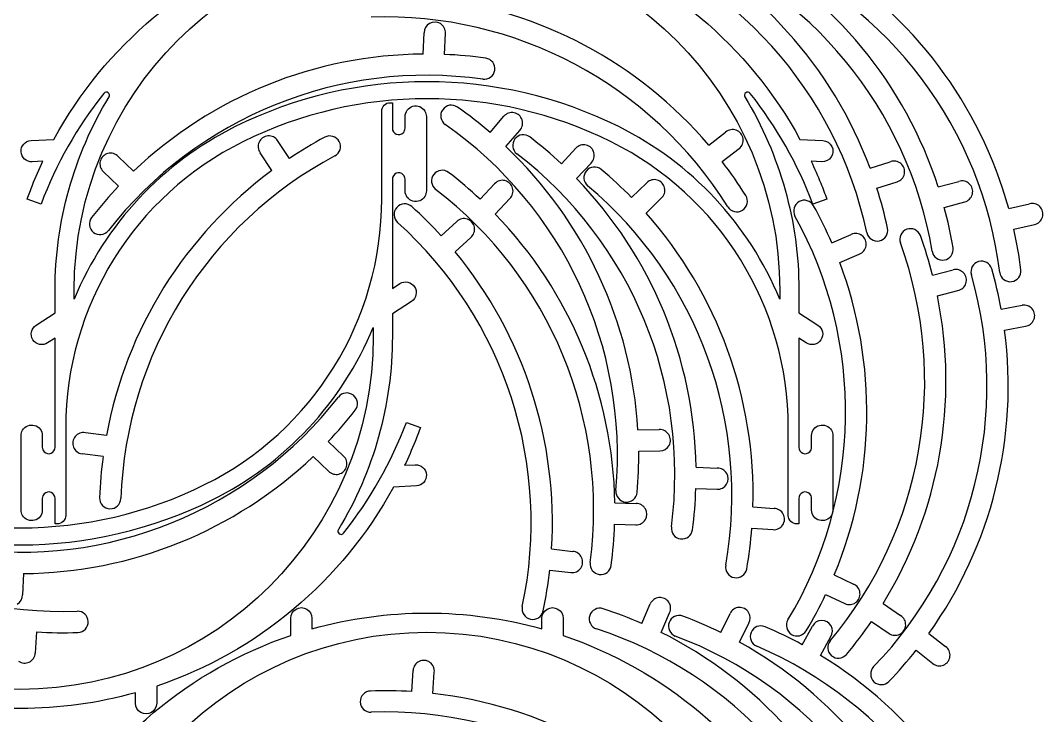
# Model space of a CAD drawing. Extents: x 3 to 3398, y -5 to 2267.
# Drawn here: x 2716 to 3398, y 337 to 800 of the extents above; entities that cross this region are included whole.
import ezdxf

# ---------------------------------------------------------------- set-up
doc = ezdxf.new("R2010")
doc.units = 0
doc.layers.add('Capa_1', color=7, linetype='CONTINUOUS')

msp = doc.modelspace()

# ---------------------------------------------------------------- linework, layer by layer
at = {"layer": 'Capa_1', "color": 7}
for points in [[(2984.586946, 777.524267), (2985.187358, 791.684768)], [(2998.762468, 777.278115), (2999.362881, 791.438616)], [(2962.542804, 745.1028), (2963.96013, 745.1028), (2963.96013, 735.181512)], [(2956.873516, 680.882031), (2956.873516, 735.181512)], [(3029.156462, 725.284075), (3038.374788, 736.049888)], [(3039.691657, 715.796419), (3048.909981, 726.562234)], [(3175.003367, 716.843515), (3186.236878, 725.485766)], [(2895.264222, 707.983947), (2887.426633, 719.792947)], [(2883.651299, 699.850925), (2875.81371, 711.659925)], [(3076.649496, 704.428928), (3086.328646, 714.782396)], [(3183.926654, 705.826211), (3195.160165, 714.468463)], [(2730.835312, 706.067799), (2723.758575, 705.693852)], [(2791.408179, 699.474979), (2781.139567, 709.24411)], [(3086.760818, 694.490763), (3096.439967, 704.844234)], [(3250.318731, 705.694221), (3243.242009, 706.068196)], [(3282.549387, 701.466957), (3296.061259, 705.74593)], [(2781.382155, 689.450768), (2771.113547, 699.219899)], [(2963.96013, 694.079178), (2963.96013, 621.273827)], [(3022.479106, 680.74359), (3032.158256, 691.097059)], [(3123.541371, 681.841991), (3133.66292, 691.763406)], [(3287.166394, 688.062134), (3300.678266, 692.341107)], [(3328.040245, 688.90083), (3341.725903, 692.586351)], [(2729.687626, 677.491396), (2720.35365, 680.854164)], [(3032.590428, 670.805425), (3042.269577, 681.158896)], [(3133.209572, 671.472235), (3143.331121, 681.393653)], [(3253.72365, 680.854533), (3244.389672, 677.491764)], [(3332.068148, 675.307374), (3345.753805, 678.992895)], [(3374.988849, 674.593732), (3388.822241, 677.678785)], [(2996.462324, 656.399955), (3006.92396, 665.96209)], [(3378.419979, 660.83752), (3392.253371, 663.922573)], [(3005.762737, 645.699101), (3016.224372, 655.261238)], [(3257.026708, 651.671743), (3270.031506, 657.306944)], [(3262.336564, 638.525969), (3275.341362, 644.161172)], [(3324.229565, 630.123862), (3337.955792, 633.655285)], [(3222.314132, 620.209244), (3222.314132, 614.128844)], [(3235.070038, 620.208479), (3235.070038, 605.01115), (3235.07154, 605.036662), (3247.740535, 596.801364)], [(3327.417595, 616.309289), (3341.143822, 619.840716)], [(2976.630421, 612.60548), (2963.961414, 604.370183), (2963.959914, 604.395695)], [(3370.018821, 607.46977), (3383.957951, 610.035098)], [(2726.33676, 596.800996), (2739.005767, 605.036293), (2739.007267, 605.010781)], [(3372.23543, 593.466463), (3386.174561, 596.031794)], [(2739.007051, 515.327298), (2739.007051, 588.132649)], [(3240.015786, 584.917764), (3235.070038, 588.132649)], [(3240.015984, 584.918161), (3240.015786, 584.917764)], [(2746.093665, 528.524444), (2746.093665, 474.224964)], [(2973.279555, 531.91508), (2982.613531, 528.552312)], [(3127.744177, 526.967181), (3141.916695, 527.108694)], [(2773.242614, 523.160095), (2759.192983, 525.027749)], [(2921.175956, 519.251215), (2931.444565, 509.482084)], [(3128.240252, 512.798203), (3142.412769, 512.939716)], [(2771.023475, 509.157189), (2756.973844, 511.024845)], [(2911.149933, 509.227004), (2921.418545, 499.457874)], [(2972.131869, 503.338677), (2979.208606, 503.712624)], [(3166.492916, 502.000452), (3180.658117, 501.523634)], [(2979.956641, 489.559153), (2964.703847, 488.753036)], [(3166.370476, 487.823321), (3180.535678, 487.346503)], [(3112.322525, 478.315114), (3126.487727, 477.838296)], [(3235.070038, 481.311578), (3235.070038, 474.224964), (3235.070038, 464.303676), (3233.652715, 464.303676)], [(2740.424377, 464.303676), (2739.007051, 464.303676), (2739.007051, 474.224964)], [(3204.469473, 475.687267), (3218.600394, 474.593025)], [(3227.983423, 469.972996), (3227.983423, 474.224964)], [(3112.200086, 464.137983), (3126.365287, 463.661165)], [(3203.728752, 461.52897), (3217.859673, 460.434728)], [(3070.146431, 447.546465), (3084.230555, 445.959728)], [(2717.971166, 431.177716), (2717.370754, 417.017215)], [(3068.912044, 433.422644), (3082.996168, 431.835907)], [(3258.700355, 430.20769), (3271.500565, 424.122058)], [(3252.934953, 417.255232), (3265.735163, 411.1696)], [(3130.287239, 397.94806), (3135.955148, 410.938636)], [(3291.237995, 411.124583), (3302.928611, 403.111482)], [(3143.136018, 391.955162), (3148.803926, 404.94574)], [(3182.938197, 391.870442), (3189.167353, 404.601423)], [(2896.182643, 389.875377), (2896.182643, 401.347925)], [(2910.355874, 401.347925), (2910.355874, 394.261311)], [(3077.894888, 401.347925), (3077.894888, 389.875377)], [(3195.513341, 385.322792), (3201.742495, 398.053775)], [(3237.323111, 383.73336), (3244.101656, 396.180511)], [(3283.517364, 399.233499), (3295.20798, 391.220397)], [(2726.706506, 392.250521), (2725.823452, 378.104834)], [(3249.600682, 376.643421), (3256.379225, 389.090575)], [(3321.831, 391.305338), (3332.934173, 382.49626)], [(3313.299696, 379.981784), (3324.402868, 371.172706)], [(2976.917631, 352.485768), (2977.800685, 366.631455)], [(2991.041226, 351.248827), (2991.924278, 365.394516)], [(2806.784538, 356.122006), (2806.784538, 344.649458)], [(2792.611307, 344.649458), (2792.611307, 351.736072)]]:
    msp.add_lwpolyline(points, dxfattribs=at)
msp.add_lwpolyline([(3114.912554, 729.128662)], close=True, dxfattribs=at)
for points in [[(2738.263334, 720.65344), (2772.383616, 783.123167), (2828.757527, 830.469688), (2896.182643, 853.28447)], [(2751.762959, 620.209244), (2751.78766, 750.130895), (2857.116893, 855.440105), (2987.038546, 855.440105)], [(2987.038546, 855.440105), (3116.960199, 855.440105), (3222.289432, 750.130895), (3222.314132, 620.209244)], [(3077.894888, 853.28447), (3145.319854, 830.469727), (3201.693665, 783.123351), (3235.813962, 720.653808)], [(3280.335562, 658.471309), (3260.332683, 752.577446), (3191.644236, 828.863695), (3100.144493, 858.593765)], [(3282.549387, 701.466957), (3257.418464, 768.904696), (3207.577429, 824.258774), (3143.136018, 856.30119)], [(3323.953083, 646.042669), (3308.074094, 740.931752), (3242.778583, 820.141541), (3152.662735, 853.834478)], [(3328.040245, 688.90083), (3305.874834, 757.370578), (3258.495747, 814.846007), (3195.513341, 849.668821)], [(3369.036129, 631.954643), (3357.311258, 727.446043), (3295.532976, 809.428592), (3206.972563, 847.020259)], [(3374.988849, 674.593732), (3355.831142, 743.965154), (3311.004193, 803.452525), (3249.600682, 840.98945)], [(3175.003367, 716.843515), (3128.322959, 771.618978), (3062.555496, 806.588158), (2991.041226, 814.65792)], [(3187.628429, 675.683648), (3136.645677, 757.273103), (3046.008217, 805.465896), (2949.8583, 802.108268)], [(2995.980375, 797.786938), (2993.783596, 799.131684), (2991.030373, 799.179492), (2988.788231, 797.911827)], [(2988.788231, 797.911827), (2986.546088, 796.644161), (2985.167639, 794.260383), (2985.187358, 791.684768)], [(2999.362881, 791.438616), (2999.47201, 794.011994), (2998.177154, 796.442193), (2995.980375, 797.786938)], [(3024.232466, 760.738574), (2928.960236, 774.128211), (2833.781779, 735.673618), (2774.549895, 659.860267)], [(2984.586946, 777.524267), (2912.620918, 776.973989), (2843.558462, 749.070946), (2791.408179, 699.474979)], [(3026.204974, 774.77393), (3017.103479, 776.053057), (3007.945158, 776.888773), (2998.762468, 777.278115)], [(3032.23501, 766.770193), (3032.779627, 770.645407), (3030.080081, 774.228546), (3026.204974, 774.77393)], [(3114.912554, 729.128662), (3034.34852, 769.099614), (2939.728568, 769.099614), (2859.164535, 729.128662)], [(3024.232466, 760.738574), (3028.107788, 760.194723), (3031.690393, 762.894978), (3032.23501, 766.770193)], [(3109.873178, 718.971503), (3032.484083, 757.367243), (2941.592998, 757.367243), (2864.203902, 718.971503)], [(2771.523583, 751.325893), (2753.842485, 729.026946), (2739.729211, 704.119029), (2729.687626, 677.491396)], [(2774.403947, 751.750214), (2773.482402, 752.391518), (2772.221045, 752.205701), (2771.523583, 751.325893)], [(2775.006861, 748.901874), (2775.589517, 749.861576), (2775.325492, 751.108909), (2774.403947, 751.750214)], [(3199.673371, 751.750606), (3198.751821, 751.109309), (3198.487786, 749.861978), (3199.070434, 748.902271)], [(3202.553732, 751.326262), (3201.856277, 752.206076), (3200.594921, 752.391903), (3199.673371, 751.750606)], [(3244.389672, 677.491764), (3234.348093, 704.119397), (3220.234824, 729.027313), (3202.553732, 751.326262)], [(2739.007267, 620.208111), (2739.007274, 665.591673), (2751.459112, 710.105338), (2775.006861, 748.901874)], [(2958.534002, 743.442292), (2959.5972, 744.505497), (2961.03921, 745.102799), (2962.542804, 745.1028)], [(3007.37843, 742.168381), (3004.172406, 744.41233), (2999.754388, 743.632874), (2997.509805, 740.427293)], [(3199.070434, 748.902271), (3222.618192, 710.105727), (3235.070033, 665.592052), (3235.070038, 620.208479)], [(2956.873516, 739.43348), (2956.873508, 740.937074), (2957.470803, 742.379088), (2958.534002, 743.442292)], [(2956.873516, 735.181512), (2956.873516, 735.181512), (2956.873516, 739.43348), (2956.873516, 739.43348)], [(2972.464067, 735.890173), (2972.464087, 739.08077), (2974.596279, 741.877942), (2977.672819, 742.723409)], [(2977.672819, 742.723409), (2980.749358, 743.568877), (2984.011548, 742.254142), (2985.642053, 739.511632)], [(2985.642053, 739.511632), (2986.293465, 738.415957), (2986.637287, 737.164865), (2986.637296, 735.890173)], [(2997.509805, 740.427293), (2995.265223, 737.221713), (2996.043805, 732.803541), (2999.248941, 730.558325)], [(3029.156462, 725.284075), (3022.175136, 731.26191), (3014.907206, 736.896668), (3007.37843, 742.168381)], [(3045.178174, 738.38598), (3042.654411, 738.900688), (3040.050002, 738.006407), (3038.374788, 736.049888)], [(3050.523395, 733.572248), (3049.748146, 736.028525), (3047.701938, 737.871273), (3045.178174, 738.38598)], [(2963.96013, 735.181512), (2963.96013, 735.181512), (2963.96013, 728.094898), (2963.96013, 728.094898)], [(2972.464067, 728.094898), (2972.464067, 728.094898), (2972.464067, 735.890173), (2972.464067, 735.890173)], [(2986.637296, 735.890173), (2986.637296, 735.890173), (2986.637296, 686.283902), (2986.637296, 686.283902)], [(3113.056374, 486.497498), (3121.441497, 582.33992), (3078.058349, 675.375381), (2999.248941, 730.558325)], [(3048.909981, 726.562234), (3050.681012, 728.432463), (3051.298644, 731.115971), (3050.523395, 733.572248)], [(2859.164535, 729.128662), (2810.631526, 705.049541), (2772.473584, 664.192075), (2751.762959, 614.128844)], [(2928.52048, 719.157526), (2926.68329, 722.612758), (2922.393195, 723.924825), (2918.937599, 722.088319)], [(2963.96013, 728.094898), (2963.960131, 726.375138), (2964.996089, 724.824718), (2966.58494, 724.166595)], [(2966.58494, 724.166595), (2968.17379, 723.508471), (2970.002636, 723.87225), (2971.218691, 725.088302)], [(2971.218691, 725.088302), (2972.016091, 725.8857), (2972.464066, 726.967205), (2972.464067, 728.094898)], [(3055.628675, 722.247108), (3052.523582, 724.628766), (3048.075769, 724.042763), (3045.693498, 720.938141)], [(3222.314132, 614.128844), (3201.603507, 664.192075), (3163.445564, 705.049542), (3114.912554, 729.128662)], [(3193.321678, 726.730014), (3190.909368, 727.632756), (3188.197238, 727.156445), (3186.236878, 725.485766)], [(3197.849029, 721.140235), (3197.467101, 723.687452), (3195.733988, 725.827273), (3193.321678, 726.730014)], [(2716.313008, 712.396844), (2716.106551, 716.303193), (2719.104344, 719.638003), (2723.01054, 719.847323)], [(2723.01054, 719.847323), (2723.01054, 719.847323), (2738.263334, 720.65344), (2738.263334, 720.65344)], [(2864.203902, 718.971503), (2791.855594, 683.07669), (2746.093656, 609.287774), (2746.093665, 528.524444)], [(2875.066703, 718.814261), (2873.997887, 716.4708), (2874.283848, 713.732051), (2875.81371, 711.659925)], [(2880.958678, 722.94066), (2878.391025, 722.737348), (2876.13552, 721.157722), (2875.066703, 718.814261)], [(2887.426633, 719.792947), (2886.002327, 721.938998), (2883.526331, 723.143973), (2880.958678, 722.94066)], [(2918.937599, 722.088319), (2910.822483, 717.77343), (2902.922024, 713.066412), (2895.264222, 707.983947)], [(2925.591582, 709.574066), (2929.046451, 711.411939), (2930.357669, 715.702294), (2928.52048, 719.157526)], [(3045.693498, 720.938141), (3043.311226, 717.833519), (3043.896349, 713.385591), (3047.0005, 711.002705)], [(3076.649496, 704.428928), (3069.935564, 710.705594), (3062.920337, 716.652012), (3055.628675, 722.247108)], [(3093.227457, 716.819506), (3090.728546, 717.443808), (3088.087608, 716.663981), (3086.328646, 714.782396)], [(3098.357618, 711.7772), (3097.690247, 714.264955), (3095.726367, 716.195203), (3093.227457, 716.819506)], [(3227.983423, 528.524445), (3227.983431, 609.287776), (3182.22149, 683.076692), (3109.873178, 718.971503)], [(3195.160165, 714.468463), (3197.201633, 716.039), (3198.230956, 718.593019), (3197.849029, 721.140235)], [(3235.813962, 720.653808), (3235.813962, 720.653808), (3251.066765, 719.84772), (3251.066765, 719.84772)], [(3251.066765, 719.84772), (3253.595044, 719.714096), (3255.859983, 718.241802), (3257.008401, 715.985437)], [(2723.758575, 705.693852), (2719.852076, 705.490259), (2716.519465, 708.490496), (2716.313008, 712.396844)], [(2774.2236, 711.222188), (2771.730116, 710.576552), (2769.782803, 708.629591), (2769.136717, 706.136224)], [(2781.139567, 709.24411), (2779.36459, 711.110594), (2776.717084, 711.867823), (2774.2236, 711.222188)], [(3127.744177, 526.967181), (3123.428242, 598.805782), (3091.948989, 666.313258), (3039.691657, 715.796419)], [(3150.053829, 462.209959), (3162.61156, 557.595407), (3123.327853, 652.434665), (3047.0005, 711.002705)], [(3096.439967, 704.844234), (3098.290891, 706.635432), (3099.024988, 709.289445), (3098.357618, 711.7772)], [(3257.008401, 715.985437), (3258.15682, 713.729071), (3258.014245, 711.031429), (3256.634384, 708.908687)], [(2723.879813, 690.129323), (2726.034762, 695.512033), (2728.354353, 700.827359), (2730.835312, 706.067799)], [(2769.136717, 706.136224), (2768.490632, 703.642856), (2769.247383, 700.995214), (2771.113547, 699.219899)], [(2925.591582, 709.574066), (2840.644498, 664.406898), (2786.246551, 577.351986), (2782.88892, 481.202069)], [(3103.317775, 700.560127), (3100.319523, 703.07496), (3095.850383, 702.683526), (3093.334957, 699.685772)], [(3199.648039, 683.194372), (3194.777579, 690.988729), (3189.530919, 698.541598), (3183.926654, 705.826211)], [(3243.242009, 706.068196), (3245.520619, 701.255133), (3247.663148, 696.378816), (3249.667045, 691.445052)], [(3256.634384, 708.908687), (3255.254523, 706.785945), (3252.84701, 705.560597), (3250.318731, 705.694221)], [(3303.144351, 704.491997), (3301.186277, 706.165355), (3298.474801, 706.645372), (3296.061259, 705.74593)], [(3305.486852, 697.690877), (3305.999157, 700.215105), (3305.102425, 702.818639), (3303.144351, 704.491997)], [(2883.651299, 699.850925), (2825.753005, 657.105172), (2786.281302, 593.937242), (2773.242614, 523.160095)], [(2966.584979, 698.007412), (2964.996136, 697.349311), (2963.960165, 695.798922), (2963.96013, 694.079178)], [(2971.218691, 697.085688), (2970.002647, 698.30173), (2968.173822, 698.665514), (2966.584979, 698.007412)], [(2972.464067, 694.079178), (2972.464043, 695.206841), (2972.01607, 696.288311), (2971.218691, 697.085688)], [(2991.523107, 697.252803), (2989.140836, 694.148181), (2989.725959, 689.700253), (2992.830109, 687.317368)], [(3001.458284, 698.56177), (2998.353191, 700.943428), (2993.905379, 700.357425), (2991.523107, 697.252803)], [(3022.479106, 680.74359), (3015.765174, 687.020257), (3008.749946, 692.966675), (3001.458284, 698.56177)], [(3093.334957, 699.685772), (3090.819531, 696.688019), (3091.210081, 692.218801), (3094.207338, 689.702782)], [(3123.541371, 681.841991), (3117.107613, 688.405541), (3110.358442, 694.652299), (3103.317775, 700.560127)], [(3300.678266, 692.341107), (3303.133774, 693.118706), (3304.974547, 695.16665), (3305.486852, 697.690877)], [(2720.35365, 680.854164), (2721.47483, 683.966221), (2722.650397, 687.058414), (2723.879813, 690.129323)], [(2781.382155, 689.450768), (2775.047139, 682.791865), (2769.039728, 675.828796), (2763.381215, 668.586238)], [(2972.464067, 686.283902), (2972.464067, 686.283902), (2972.464067, 694.079178), (2972.464067, 694.079178)], [(3039.057066, 693.134168), (3036.558155, 693.758471), (3033.917217, 692.978643), (3032.158256, 691.097059)], [(3044.187227, 688.091862), (3043.519857, 690.579617), (3041.555977, 692.509866), (3039.057066, 693.134168)], [(3166.492916, 502.000452), (3165.314645, 573.958937), (3136.809988, 642.775266), (3086.760818, 694.490763)], [(3186.310396, 436.651709), (3203.016829, 531.39861), (3167.907342, 627.861134), (3094.207338, 689.702782)], [(3140.644022, 693.497655), (3138.174721, 694.230364), (3135.502281, 693.566476), (3133.66292, 691.763406)], [(3145.549358, 688.236374), (3144.991137, 690.750871), (3143.113322, 692.764946), (3140.644022, 693.497655)], [(3249.667045, 691.445052), (3251.089736, 687.942284), (3252.442209, 684.411405), (3253.72365, 680.854533)], [(3348.747557, 691.024651), (3346.864338, 692.781826), (3344.176381, 693.37966), (3341.725903, 692.586351)], [(3350.791168, 684.127826), (3351.413091, 686.627304), (3350.630777, 689.267475), (3348.747557, 691.024651)], [(2977.672791, 679.450617), (2974.596245, 680.2961), (2972.464062, 683.093295), (2972.464067, 686.283902)], [(2985.642053, 682.662387), (2984.011543, 679.919868), (2980.749337, 678.605134), (2977.672791, 679.450617)], [(2986.637296, 686.283902), (2986.637298, 685.009191), (2986.293475, 683.758079), (2985.642053, 682.662387)], [(3095.883439, 438.524622), (3108.44117, 533.910069), (3069.157463, 628.749327), (2992.830109, 687.317368)], [(3042.269577, 681.158896), (3044.1205, 682.950094), (3044.854597, 685.604107), (3044.187227, 688.091862)], [(3143.331121, 681.393653), (3145.258414, 683.10241), (3146.107578, 685.721876), (3145.549358, 688.236374)], [(3197.392854, 673.430394), (3200.711513, 675.504133), (3201.721122, 679.875303), (3199.648039, 683.194372)], [(3294.199119, 661.418132), (3292.288211, 670.408227), (3289.941197, 679.300066), (3287.166394, 688.062134)], [(3345.753805, 678.992895), (3348.240895, 679.662646), (3350.169246, 681.628347), (3350.791168, 684.127826)], [(2838.763278, 490.434973), (2911.111587, 526.329786), (2956.873525, 600.118702), (2956.873516, 680.882031)], [(2976.904301, 675.812482), (2973.995643, 678.430421), (2969.515564, 678.195196), (2966.89705, 675.287055)], [(2996.462324, 656.399955), (2990.26155, 663.184041), (2983.734499, 669.662537), (2976.904301, 675.812482)], [(3187.628429, 675.683648), (3189.702825, 672.365399), (3194.074194, 671.356655), (3197.392854, 673.430394)], [(3235.221231, 679.155359), (3231.79858, 677.258163), (3230.561566, 672.945828), (3232.458085, 669.522802)], [(3244.854335, 676.394118), (3242.956462, 679.816394), (3238.643883, 681.052555), (3235.221231, 679.155359)], [(3257.026708, 651.671743), (3253.372444, 660.104998), (3249.310188, 668.355536), (3244.854335, 676.394118)], [(3395.769092, 675.812291), (3393.964311, 677.649939), (3391.30499, 678.364451), (3388.822241, 677.678785)], [(3397.509922, 668.83289), (3398.240279, 671.302861), (3397.573872, 673.974644), (3395.769092, 675.812291)], [(2966.89705, 675.287055), (2964.278537, 672.378915), (2964.512876, 667.89879), (2967.420498, 665.279701)], [(3112.322525, 478.315114), (3111.144254, 550.273599), (3082.639597, 619.089929), (3032.590428, 670.805425)], [(3204.469473, 475.687267), (3206.431108, 547.628659), (3180.955308, 617.622846), (3133.209572, 671.472235)], [(3227.758304, 400.272489), (3277.309355, 482.739291), (3279.100902, 585.376929), (3232.458085, 669.522802)], [(3337.931984, 648.381968), (3336.415037, 657.44686), (3334.458113, 666.43261), (3332.068148, 675.307374)], [(3392.253371, 663.922573), (3394.767308, 664.483201), (3396.779566, 666.362918), (3397.509922, 668.83289)], [(2763.381215, 668.586238), (2760.972551, 665.502047), (2761.519717, 661.04929), (2764.603432, 658.640016)], [(3050.636095, 409.168429), (3070.63897, 503.274567), (3038.917364, 600.903631), (2967.420498, 665.279701)], [(3013.961334, 667.451645), (3011.519108, 668.270085), (3008.825127, 667.699868), (3006.92396, 665.96209)], [(3018.680065, 662.022375), (3018.209939, 664.554822), (3016.403559, 666.633205), (3013.961334, 667.451645)], [(3016.224372, 655.261238), (3018.210126, 656.901693), (3019.150191, 659.489928), (3018.680065, 662.022375)], [(3316.074485, 656.446042), (3314.73534, 660.123077), (3310.669234, 662.018655), (3306.991934, 660.680237)], [(2764.603432, 658.640016), (2767.687147, 656.230743), (2772.140012, 656.777029), (2774.549895, 659.860267)], [(3277.170425, 656.424201), (3275.127714, 657.993163), (3272.39486, 658.331086), (3270.031506, 657.306944)], [(3279.864476, 649.754457), (3280.244448, 652.301991), (3279.213136, 654.85524), (3277.170425, 656.424201)], [(3280.335562, 658.471309), (3281.149948, 654.643689), (3284.91268, 652.200683), (3288.740461, 653.014313)], [(3288.740461, 653.014313), (3292.568241, 653.827942), (3295.011991, 657.590191), (3294.199119, 661.418132)], [(3306.991934, 660.680237), (3303.314635, 659.341819), (3301.418252, 655.276088), (3302.755943, 651.598524)], [(3324.229565, 630.123862), (3321.939542, 639.024942), (3319.217967, 647.809379), (3316.074485, 656.446042)], [(3383.103765, 633.681964), (3381.983667, 642.804396), (3380.420558, 651.866953), (3378.419979, 660.83752)], [(3255.993995, 386.398337), (3317.835641, 460.098344), (3335.661195, 561.192083), (3302.755943, 651.598524)], [(3275.341362, 644.161172), (3277.753009, 645.065754), (3279.484505, 647.206923), (3279.864476, 649.754457)], [(3332.111951, 640.22425), (3335.971579, 640.87014), (3338.57711, 644.522213), (3337.931984, 648.381968)], [(3070.146431, 447.546465), (3074.61759, 519.375572), (3051.60007, 590.216213), (3005.762737, 645.699101)], [(3323.953083, 646.042669), (3324.599735, 642.18317), (3328.252324, 639.578361), (3332.111951, 640.22425)], [(3258.700355, 430.20769), (3286.313189, 496.667778), (3287.613153, 571.142692), (3262.336564, 638.525969)], [(3354.954686, 639.154148), (3351.192981, 638.075506), (3349.017607, 634.151963), (3350.095505, 630.390045)], [(3363.71975, 634.2967), (3362.640363, 638.058192), (3358.716391, 640.23279), (3354.954686, 639.154148)], [(3284.948037, 369.097821), (3351.780092, 438.304443), (3376.614167, 537.908475), (3350.095505, 630.390045)], [(3344.868727, 631.666638), (3343.096605, 633.535833), (3340.45026, 634.297109), (3337.955792, 633.655285)], [(3346.486232, 624.657567), (3347.260048, 627.114296), (3346.64085, 629.797443), (3344.868727, 631.666638)], [(3370.018821, 607.46977), (3368.355285, 616.508912), (3366.253111, 625.461798), (3363.71975, 634.2967)], [(3369.036129, 631.954643), (3369.513817, 628.07061), (3373.04931, 625.308957), (3376.933437, 625.785877)], [(3376.933437, 625.785877), (3380.817564, 626.262797), (3383.579916, 629.797743), (3383.103765, 633.681964)], [(2963.96013, 621.273827), (2963.96013, 621.273827), (2968.905864, 624.488712), (2968.905864, 624.488712)], [(2968.905864, 624.488712), (2972.18705, 626.614767), (2976.57018, 625.681775), (2978.701047, 622.403712)], [(2978.701047, 622.403712), (2980.831914, 619.125648), (2979.905354, 614.741155), (2976.630421, 612.60548)], [(3341.143822, 619.840716), (3343.667286, 620.356896), (3345.712417, 622.200838), (3346.486232, 624.657567)], [(2739.007267, 605.010781), (2739.007267, 605.010781), (2739.007267, 620.208111), (2739.007267, 620.208111)], [(2751.762959, 614.128844), (2751.762959, 614.128844), (2751.762959, 620.209244), (2751.762959, 620.209244)], [(3291.237995, 411.124583), (3328.907517, 472.446838), (3341.84192, 545.801483), (3327.417595, 616.309289)], [(3390.715327, 607.569073), (3389.07791, 609.557332), (3386.491115, 610.501352), (3383.957951, 610.035098)], [(3391.839963, 600.464244), (3392.783267, 602.86101), (3392.352744, 605.580814), (3390.715327, 607.569073)], [(2963.959914, 604.395695), (2963.959914, 604.395695), (2963.959914, 589.198365), (2963.959914, 589.198365)], [(3386.174561, 596.031794), (3388.727884, 596.370689), (3390.89666, 598.067478), (3391.839963, 600.464244)], [(2724.266134, 587.002764), (2722.135267, 590.280827), (2723.061827, 594.665321), (2726.33676, 596.800996)], [(2843.802646, 480.277814), (2892.335655, 504.356934), (2930.493597, 545.214401), (2951.204221, 595.277632)], [(2951.204221, 595.277632), (2951.204221, 595.277632), (2951.204221, 589.197232), (2951.204221, 589.197232)], [(3247.740535, 596.801364), (3251.011145, 594.663979), (3251.934801, 590.282701), (3249.805395, 587.006891)], [(2715.928635, 353.966371), (2586.006982, 353.966371), (2480.677749, 459.275581), (2480.653049, 589.197232)], [(2951.204221, 589.197232), (2951.179521, 459.275581), (2845.850288, 353.966371), (2715.928635, 353.966371)], [(2734.061317, 584.917764), (2730.780131, 582.791709), (2726.397001, 583.724701), (2724.266134, 587.002764)], [(2739.007051, 588.132649), (2739.007051, 588.132649), (2734.061317, 584.917764), (2734.061317, 584.917764)], [(2963.959914, 589.198365), (2963.959907, 543.814803), (2951.508069, 499.301138), (2927.96032, 460.504602)], [(3235.070038, 588.132649), (3235.070038, 588.132649), (3235.070038, 515.327298), (3235.070038, 515.327298)], [(3249.805395, 587.006891), (3247.675989, 583.73108), (3243.296976, 582.796746), (3240.015984, 584.918161)], [(3321.831, 391.305338), (3363.686386, 449.850522), (3381.706243, 522.12422), (3372.23543, 593.466463)], [(2678.325646, 447.96341), (2773.597876, 434.573773), (2868.776333, 473.028366), (2928.008217, 548.841717)], [(2937.95468, 550.061967), (2934.870965, 552.47124), (2930.4181, 551.924955), (2928.008217, 548.841717)], [(2939.176897, 540.115745), (2941.585561, 543.199937), (2941.038394, 547.652694), (2937.95468, 550.061967)], [(2921.175956, 519.251215), (2927.510973, 525.910118), (2933.518384, 532.873187), (2939.176897, 540.115745)], [(2515.995708, 532.461734), (2566.97846, 450.872279), (2657.61592, 402.679487), (2753.765837, 406.037114)], [(2716.329885, 523.122574), (2716.329883, 524.397285), (2716.673706, 525.648397), (2717.325128, 526.744089)], [(2717.325128, 526.744089), (2718.955638, 529.486608), (2722.217844, 530.801341), (2725.29439, 529.955859)], [(2725.29439, 529.955859), (2728.370936, 529.110376), (2730.503119, 526.313181), (2730.503114, 523.122574)], [(2759.192983, 525.027749), (2756.659904, 525.494461), (2754.072938, 524.550907), (2752.435162, 522.562944)], [(2931.443598, 458.080583), (2949.124696, 480.37953), (2963.23797, 505.287447), (2973.279555, 531.91508)], [(2982.613531, 528.552312), (2981.492351, 525.440255), (2980.316784, 522.348062), (2979.087368, 519.277153)], [(3148.323674, 523.838656), (3146.940401, 526.011381), (3144.487747, 527.263184), (3141.916695, 527.108694)], [(3227.983423, 474.224964), (3227.983423, 474.224964), (3227.983423, 528.524444), (3227.983423, 528.524445)], [(3243.573975, 523.122574), (3243.573971, 526.31318), (3245.706154, 529.110373), (3248.782699, 529.955856)], [(3248.782699, 529.955856), (3251.859244, 530.801338), (3255.121448, 529.486606), (3256.751959, 526.744089)], [(3256.751959, 526.744089), (3257.403381, 525.648397), (3257.747204, 524.397285), (3257.747203, 523.122574)], [(2716.329885, 473.516303), (2716.329885, 473.516303), (2716.329885, 523.122574), (2716.329885, 523.122574)], [(2730.503114, 523.122574), (2730.503114, 523.122574), (2730.503114, 515.327298), (2730.503114, 515.327298)], [(2752.435162, 522.562944), (2750.797386, 520.574981), (2750.366372, 517.855255), (2751.309242, 515.458318)], [(2979.087368, 519.277153), (2976.932419, 513.894443), (2974.612828, 508.579117), (2972.131869, 503.338677)], [(3148.575364, 516.649832), (3149.803297, 518.913979), (3149.706947, 521.665931), (3148.323674, 523.838656)], [(3243.573975, 515.327298), (3243.573975, 515.327298), (3243.573975, 523.122574), (3243.573975, 523.122574)], [(3257.747203, 523.122574), (3257.747203, 523.122574), (3257.747203, 473.516303), (3257.747203, 473.516303)], [(2730.503114, 515.327298), (2730.503138, 514.199635), (2730.951111, 513.118165), (2731.74849, 512.320788)], [(2731.74849, 512.320788), (2732.964534, 511.104746), (2734.793359, 510.740962), (2736.382202, 511.399064)], [(2736.382202, 511.399064), (2737.971044, 512.057165), (2739.007015, 513.607554), (2739.007051, 515.327298)], [(2751.309242, 515.458318), (2752.252113, 513.061382), (2754.420583, 511.364201), (2756.973844, 511.024845)], [(3127.175728, 485.262247), (3127.976766, 494.418213), (3128.332027, 503.607721), (3128.240252, 512.798203)], [(3142.412769, 512.939716), (3144.988331, 512.965417), (3147.347432, 514.385685), (3148.575364, 516.649832)], [(3235.070038, 515.327298), (3235.070072, 513.607553), (3236.106044, 512.057163), (3237.694887, 511.399061)], [(3237.694887, 511.399061), (3239.283731, 510.740959), (3241.112558, 511.104744), (3242.328601, 512.320788)], [(3242.328601, 512.320788), (3243.125979, 513.118165), (3243.573952, 514.199635), (3243.573975, 515.327298)], [(2717.971166, 431.177716), (2789.937194, 431.727994), (2858.99965, 459.631038), (2911.149933, 509.227004)], [(2771.023475, 509.157189), (2769.812343, 500.046394), (2769.045035, 490.882086), (2768.724271, 481.696742)], [(2933.421394, 502.56576), (2934.06748, 505.059127), (2933.310729, 507.70677), (2931.444565, 509.482084)], [(2921.418545, 499.457874), (2923.193522, 497.59139), (2925.841028, 496.834161), (2928.334512, 497.479796)], [(2928.334512, 497.479796), (2930.827996, 498.125431), (2932.775309, 500.072392), (2933.421394, 502.56576)], [(2979.208606, 503.712624), (2983.115105, 503.916217), (2986.447716, 500.91598), (2986.654173, 497.009632)], [(3186.916362, 497.977239), (3185.629178, 500.208234), (3183.233462, 501.565828), (3180.658117, 501.523634)], [(2986.654173, 497.009632), (2986.86063, 493.103283), (2983.862837, 489.768473), (2979.956641, 489.559153)], [(3186.854241, 490.784279), (3188.179765, 492.992709), (3188.203545, 495.746244), (3186.916362, 497.977239)], [(2593.094003, 490.434973), (2670.483098, 452.039233), (2761.374183, 452.039233), (2838.763278, 490.434973)], [(2736.382241, 485.239881), (2734.793391, 485.898005), (2732.964545, 485.534226), (2731.74849, 484.318174)], [(2739.007051, 481.311578), (2739.00705, 483.031338), (2737.971091, 484.581758), (2736.382241, 485.239881)], [(2964.703847, 488.753036), (2930.583565, 426.283309), (2874.209654, 378.936788), (2806.784538, 356.122006)], [(3113.056374, 486.497498), (3112.716087, 482.599024), (3115.600141, 479.162649), (3119.498547, 478.821592)], [(3119.498547, 478.821592), (3123.396954, 478.480534), (3126.833899, 481.363908), (3127.175728, 485.262247)], [(3164.105864, 460.360007), (3165.305518, 469.472318), (3166.061282, 478.637583), (3166.370476, 487.823321)], [(3180.535678, 487.346503), (3183.109909, 487.259834), (3185.528716, 488.575848), (3186.854241, 490.784279)], [(3237.694848, 485.239884), (3236.105997, 484.581761), (3235.070038, 483.031339), (3235.070038, 481.311578)], [(3242.328601, 484.318174), (3241.112547, 485.534228), (3239.2837, 485.898008), (3237.694848, 485.239884)], [(2588.054627, 480.277814), (2668.618661, 440.306862), (2763.238613, 440.306862), (2843.802646, 480.277814)], [(2731.74849, 484.318174), (2730.95109, 483.520775), (2730.503115, 482.439271), (2730.503114, 481.311578)], [(2730.503114, 481.311578), (2730.503114, 481.311578), (2730.503114, 473.516303), (2730.503114, 473.516303)], [(2739.007051, 474.224964), (2739.007051, 474.224964), (2739.007051, 481.311578), (2739.007051, 481.311578)], [(2768.724271, 481.696742), (2768.588463, 477.785802), (2771.648395, 474.505062), (2775.559308, 474.368481)], [(2775.559308, 474.368481), (2779.470221, 474.2319), (2782.751566, 477.291183), (2782.88892, 481.202069)], [(3132.745971, 474.291902), (3131.458788, 476.522897), (3129.063071, 477.880491), (3126.487727, 477.838296)], [(3243.573975, 481.311578), (3243.573974, 482.43927), (3243.126, 483.520775), (3242.328601, 484.318174)], [(3243.573975, 473.516303), (3243.573975, 473.516303), (3243.573975, 481.311578), (3243.573975, 481.311578)], [(2717.325128, 469.894844), (2716.673716, 470.990519), (2716.329894, 472.241611), (2716.329885, 473.516303)], [(2730.503114, 473.516303), (2730.503094, 470.325706), (2728.370901, 467.528534), (2725.294362, 466.683066)], [(2746.093665, 474.224964), (2746.093665, 474.224964), (2746.093665, 469.972996), (2746.093665, 469.972996)], [(3132.68385, 467.098941), (3134.009374, 469.307372), (3134.033155, 472.060907), (3132.745971, 474.291902)], [(3224.69799, 470.777025), (3223.509347, 473.062043), (3221.175128, 474.522845), (3218.600394, 474.593025)], [(3248.782726, 466.68307), (3245.706188, 467.528537), (3243.573996, 470.325707), (3243.573975, 473.516303)], [(3257.747203, 473.516303), (3257.747194, 472.24161), (3257.403371, 470.990519), (3256.751959, 469.894844)], [(2725.294362, 466.683066), (2722.217823, 465.837599), (2718.955633, 467.152334), (2717.325128, 469.894844)], [(2744.433179, 465.964184), (2743.369981, 464.900979), (2741.927971, 464.303677), (2740.424377, 464.303676)], [(2746.093665, 469.972996), (2746.093673, 468.469402), (2745.496378, 467.027388), (2744.433179, 465.964184)], [(3109.935473, 436.674669), (3111.135128, 445.78698), (3111.890891, 454.952245), (3112.200086, 464.137983)], [(3126.365287, 463.661165), (3128.939519, 463.574497), (3131.358326, 464.890511), (3132.68385, 467.098941)], [(3224.322176, 463.593621), (3225.742769, 465.742131), (3225.886634, 468.492008), (3224.69799, 470.777025)], [(3229.64391, 465.964183), (3228.580711, 467.027387), (3227.983416, 468.469401), (3227.983423, 469.972996)], [(3233.652715, 464.303676), (3232.14912, 464.303676), (3230.70711, 464.900978), (3229.64391, 465.964183)], [(3256.751959, 469.894844), (3255.121453, 467.152336), (3251.859264, 465.837603), (3248.782726, 466.68307)], [(2927.96032, 460.504602), (2927.377664, 459.5449), (2927.641689, 458.297567), (2928.563234, 457.656262)], [(2928.563234, 457.656262), (2929.484778, 457.014958), (2930.746136, 457.200775), (2931.443598, 458.080583)], [(3150.053829, 462.209959), (3149.543818, 458.330039), (3152.275234, 454.771134), (3156.155053, 454.260355)], [(3156.155053, 454.260355), (3160.034873, 453.749576), (3163.594318, 456.480288), (3164.105864, 460.360007)], [(3200.268362, 434.190576), (3201.864348, 443.241886), (3203.019176, 452.365462), (3203.728752, 461.52897)], [(3217.859673, 460.434728), (3220.427674, 460.235856), (3222.901583, 461.445111), (3224.322176, 463.593621)], [(3090.191261, 441.933249), (3089.083087, 444.258358), (3086.801271, 445.799733), (3084.230555, 445.959728)], [(3089.564978, 434.767336), (3091.059687, 436.86496), (3091.299434, 439.60814), (3090.191261, 441.933249)], [(3095.883439, 438.524622), (3095.373427, 434.644701), (3098.104843, 431.085797), (3101.984663, 430.575018)], [(3064.499666, 406.221669), (3066.410566, 415.211766), (3067.883098, 424.289481), (3068.912044, 433.422644)], [(3082.996168, 431.835907), (3085.555665, 431.547533), (3088.070268, 432.669713), (3089.564978, 434.767336)], [(3101.984663, 430.575018), (3105.864482, 430.064239), (3109.423927, 432.794951), (3109.935473, 436.674669)], [(3186.310396, 436.651709), (3185.63163, 432.797728), (3188.205209, 429.123068), (3192.059056, 428.44354)], [(3192.059056, 428.44354), (3195.912903, 427.764012), (3199.588072, 430.336864), (3200.268362, 434.190576)], [(3275.82563, 418.374333), (3275.534812, 420.933552), (3273.879136, 423.133837), (3271.500565, 424.122058)], [(2713.769881, 410.790157), (2716.012024, 412.057822), (2717.390473, 414.4416), (2717.370754, 417.017215)], [(3239.907197, 392.972736), (3244.640877, 400.850911), (3248.988598, 408.95465), (3252.934953, 417.255232)], [(3272.900474, 411.802727), (3274.996669, 413.299439), (3276.116447, 415.815113), (3275.82563, 418.374333)], [(3141.778252, 415.16177), (3139.214279, 414.91611), (3136.985133, 413.299449), (3135.955148, 410.938636)], [(3148.297311, 412.121166), (3146.83779, 414.243454), (3144.342225, 415.40743), (3141.778252, 415.16177)], [(3148.803926, 404.94574), (3149.950769, 407.252048), (3149.756831, 409.998877), (3148.297311, 412.121166)], [(3265.735163, 411.1696), (3268.061329, 410.063648), (3270.80428, 410.306015), (3272.900474, 411.802727)], [(2761.094066, 399.202043), (2760.957503, 403.112957), (2757.676778, 406.172904), (2753.765837, 406.037114)], [(2896.182643, 401.347925), (2896.182643, 403.879729), (2897.533344, 406.219212), (2899.725951, 407.485114)], [(2899.725951, 407.485114), (2901.918557, 408.751016), (2904.61996, 408.751016), (2906.812566, 407.485114)], [(2906.812566, 407.485114), (2909.005173, 406.219212), (2910.355874, 403.879729), (2910.355874, 401.347925)], [(2910.355874, 394.261311), (2960.506639, 408.353545), (3013.570895, 408.353545), (3063.72166, 394.261311)], [(3050.636095, 409.168429), (3049.82324, 405.340484), (3052.267008, 401.578246), (3056.094792, 400.764635)], [(3056.094792, 400.764635), (3059.922576, 399.951023), (3063.685298, 402.394046), (3064.499666, 406.221669)], [(3063.72166, 401.347925), (3063.72166, 403.879728), (3065.072361, 406.219211), (3067.264967, 407.485113)], [(3067.264967, 407.485113), (3069.457573, 408.751014), (3072.158975, 408.751014), (3074.351581, 407.485113)], [(3074.351581, 407.485113), (3076.544187, 406.219211), (3077.894888, 403.879728), (3077.894888, 401.347925)], [(3095.595941, 403.177005), (3094.386657, 399.455241), (3096.422968, 395.457757), (3100.144493, 394.247737)], [(3104.524309, 407.727322), (3100.802306, 408.935869), (3096.805225, 406.898769), (3095.595941, 403.177005)], [(3130.287239, 397.94806), (3121.863213, 401.62355), (3113.265414, 404.887159), (3104.524309, 407.727322)], [(3157.626354, 402.76416), (3153.960609, 404.133909), (3149.878476, 402.273097), (3148.508002, 398.607623)], [(3182.938197, 391.870442), (3174.682512, 395.909885), (3166.235252, 399.545418), (3157.626354, 402.76416)], [(3195.169125, 408.566537), (3192.596877, 408.43295), (3190.299334, 406.915062), (3189.167353, 404.601423)], [(3201.54935, 405.24447), (3200.183792, 407.428402), (3197.741374, 408.700125), (3195.169125, 408.566537)], [(3201.742495, 398.053775), (3202.988846, 400.307864), (3202.914908, 403.060539), (3201.54935, 405.24447)], [(3306.301284, 396.75793), (3306.414398, 399.331136), (3305.123306, 401.763336), (3302.928611, 403.111482)], [(2754.260445, 391.872462), (2758.171332, 392.009799), (2761.23063, 395.291129), (2761.094066, 399.202043)], [(3063.72166, 394.261311), (3063.72166, 394.261311), (3063.72166, 401.347925), (3063.72166, 401.347925)], [(3148.508002, 398.607623), (3147.137528, 394.94215), (3148.997532, 390.859648), (3152.662735, 389.488449)], [(3212.510537, 395.720796), (3208.908029, 397.249138), (3204.748613, 395.568158), (3203.219558, 391.965952)], [(3227.758304, 400.272489), (3225.743478, 396.917735), (3226.82924, 392.564856), (3230.183595, 390.549367)], [(3250.270671, 399.880058), (3247.695044, 399.858798), (3245.333479, 398.442572), (3244.101656, 396.180511)], [(3256.499917, 396.282851), (3255.23092, 398.524269), (3252.846299, 399.901318), (3250.270671, 399.880058)], [(3256.379225, 389.090575), (3257.722712, 391.288154), (3257.768914, 394.041433), (3256.499917, 396.282851)], [(3266.851382, 377.28795), (3272.759201, 384.328622), (3278.321099, 391.652456), (3283.517364, 399.233499)], [(3302.384117, 390.724827), (3304.688642, 391.875195), (3306.188171, 394.184725), (3306.301284, 396.75793)], [(2726.706506, 392.250521), (2735.879592, 391.677877), (2745.075101, 391.551708), (2754.260445, 391.872462)], [(2738.263334, 257.244347), (2772.383616, 319.714074), (2828.757527, 367.060595), (2896.182643, 389.875377)], [(2751.762959, 156.800151), (2751.78766, 286.721802), (2857.116893, 392.031012), (2987.038546, 392.031012)], [(2987.038546, 392.031012), (3116.960199, 392.031012), (3222.289432, 286.721802), (3222.314132, 156.800151)], [(3077.894888, 389.875377), (3145.319854, 367.060634), (3201.693665, 319.714258), (3235.813962, 257.244715)], [(3280.335562, 194.12528), (3260.332683, 288.231417), (3191.644236, 364.517666), (3100.144493, 394.247737)], [(3282.549387, 237.120929), (3257.418464, 304.558668), (3207.577429, 359.912745), (3143.136018, 391.955162)], [(3323.953083, 181.696641), (3308.074094, 276.585723), (3242.778583, 355.795512), (3152.662735, 389.488449)], [(3203.219558, 391.965952), (3201.690502, 388.363747), (3203.37066, 384.203999), (3206.972563, 382.674231)], [(3237.323111, 383.73336), (3229.251482, 388.129065), (3220.970842, 392.129603), (3212.510537, 395.720796)], [(3230.183595, 390.549367), (3233.53795, 388.533878), (3237.891044, 389.618779), (3239.907197, 392.972736)], [(3295.20798, 391.220397), (3297.332498, 389.764168), (3300.079592, 389.574459), (3302.384117, 390.724827)], [(3328.040245, 224.554802), (3305.874834, 293.02455), (3258.495747, 350.499978), (3195.513341, 385.322792)], [(3369.036129, 167.608614), (3357.311258, 263.100015), (3295.532976, 345.082564), (3206.972563, 382.674231)], [(3255.993995, 386.398337), (3253.479176, 383.400074), (3253.87063, 378.930936), (3256.868396, 376.415524)], [(3335.855429, 375.92292), (3336.147765, 378.481966), (3335.029479, 380.998305), (3332.934173, 382.49626)], [(2721.795921, 372.144767), (2724.121247, 373.252543), (2725.663029, 375.53412), (2725.823452, 378.104834)], [(3374.988849, 210.247704), (3355.831142, 279.619126), (3311.004193, 339.106497), (3249.600682, 376.643421)], [(3256.868396, 376.415524), (3259.866161, 373.900112), (3264.335377, 374.290682), (3266.851382, 377.28795)], [(3295.143467, 359.252254), (3301.528027, 365.863666), (3307.587262, 372.781681), (3313.299696, 379.981784)], [(3331.526956, 370.17776), (3333.906112, 371.164571), (3335.563094, 373.363873), (3335.855429, 375.92292)], [(2714.630062, 372.772351), (2716.727428, 371.277237), (2719.470595, 371.036992), (2721.795921, 372.144767)], [(2981.828216, 372.591522), (2979.50289, 371.483747), (2977.961108, 369.20217), (2977.800685, 366.631455)], [(2988.994075, 371.963939), (2986.896709, 373.459052), (2984.153542, 373.699297), (2981.828216, 372.591522)], [(2991.924278, 365.394516), (2992.213154, 367.95398), (2991.091441, 370.468825), (2988.994075, 371.963939)], [(3284.948037, 369.097821), (3282.230195, 366.282287), (3282.308945, 361.796728), (3285.123942, 359.07833)], [(3324.402868, 371.172706), (3326.42063, 369.571825), (3329.147799, 369.19095), (3331.526956, 370.17776)], [(3285.123942, 359.07833), (3287.938938, 356.359932), (3292.424512, 356.437794), (3295.143467, 359.252254)], [(2792.611307, 351.736072), (2742.460542, 337.643838), (2689.396286, 337.643838), (2639.245521, 351.736072)], [(2949.363692, 352.863827), (2945.452805, 352.726491), (2942.393507, 349.44516), (2942.530071, 345.534246)], [(2976.917631, 352.485768), (2967.744545, 353.058412), (2958.549036, 353.184581), (2949.363692, 352.863827)], [(3175.003367, 253.434422), (3128.322959, 308.209885), (3062.555496, 343.179066), (2991.041226, 351.248827)], [(2796.154615, 338.512269), (2793.962008, 339.778171), (2792.611307, 342.117654), (2792.611307, 344.649458)], [(2806.784538, 344.649458), (2806.784538, 342.117654), (2805.433837, 339.778171), (2803.24123, 338.512269)], [(2942.530071, 345.534246), (2942.666634, 341.623333), (2945.947359, 338.563386), (2949.8583, 338.699175)], [(3187.628429, 212.274555), (3136.645677, 293.86401), (3046.008217, 342.056803), (2949.8583, 338.699175)], [(2803.24123, 338.512269), (2801.048624, 337.246367), (2798.347221, 337.246367), (2796.154615, 338.512269)]]:
    msp.add_open_spline(points, degree=3, dxfattribs=at)

doc.saveas('drawing.dxf')
